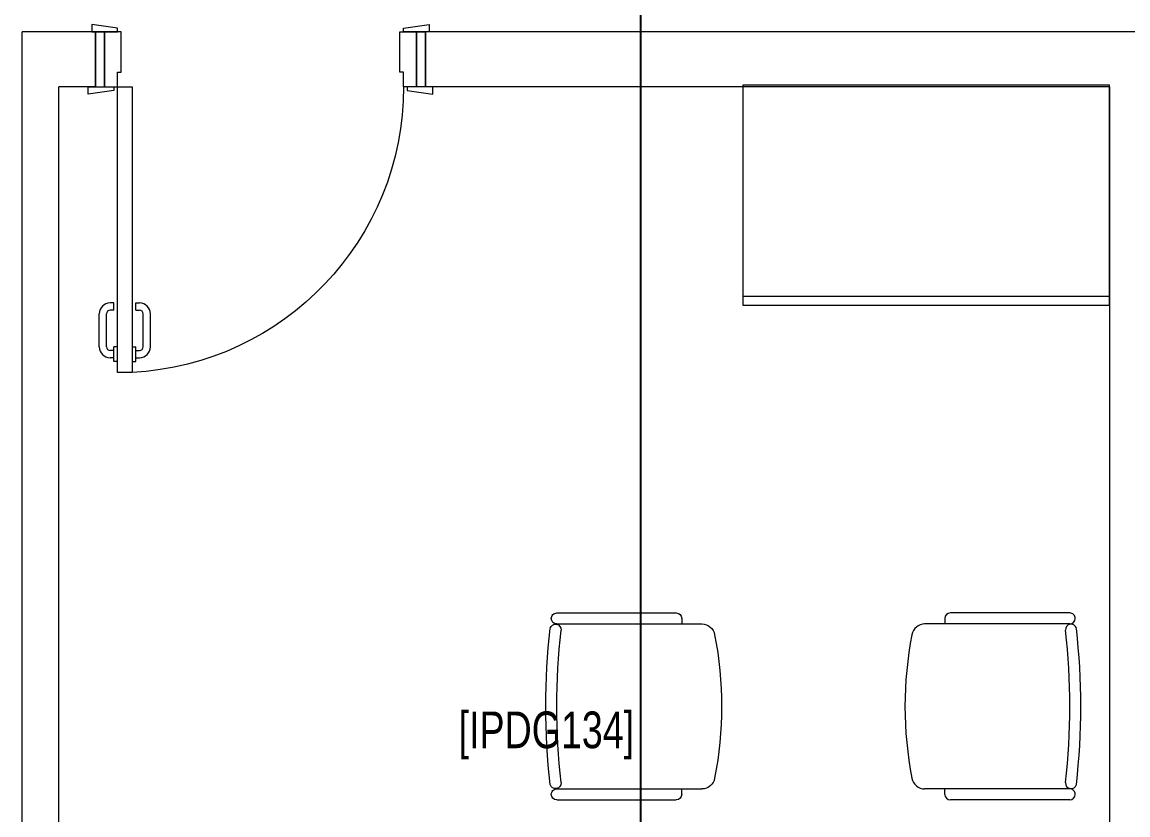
# Model space of a CAD drawing. Header units: metres. Extents: x -18745 to 220762, y -1579758 to -1356048.
# Drawn here: x 128277 to 131292, y -1409217 to -1407054 of the extents above; entities that cross this region are included whole.
import ezdxf

# ---------------------------------------------------------------- set-up
doc = ezdxf.new("R2010")
doc.units = ezdxf.units.M
doc.layers.get('0').update_dxf_attribs({"lineweight": 0})
for name, color, linetype, lineweight in [('A-100 - Copy$0$72_EGR_BASE_TEXT', 8, 'Continuous', 0), ('A-100 - Copy$0$Medical Equipment and Furniture', 8, 'Continuous', 0), ('A-100 - Copy$0$Medical Equipment and Furniture1', 8, 'Continuous', 5), ('A-100 - Copy$0$Walls', 8, 'Continuous', 0), ('A-100 - Copy$0$Wooden Joinery', 8, 'Continuous', 0)]:
    doc.layers.add(name, color=color, linetype=linetype, lineweight=lineweight)
doc.layers.add('A-100 - Copy$0$axes', color=8, linetype='Continuous')
doc.styles.add('A-100 - Copy$0$X3G_ENTITY_2587EA', font='swisscl.ttf', dxfattribs={"height": 200})

# ---------------------------------------------------------------- blocks, each defined once
blk = doc.blocks.new('A-100 - Copy$0$GF21016-P')
at = {"extrusion": (-1.24384e-09, -1.20261e-09, -1)}
for p, q in [((0.0128, 0.0179), (0.0128, 0.4136)), ((0.4628, 0.0179), (0.4628, 0.4136)), ((-0.0172, 0.0179), (-0.0172, 0.3435)), ((-0.0022, 0.3585), (0.0128, 0.3585)), ((0.4778, 0.3585), (0.4628, 0.3585)), ((0.4928, 0.0179), (0.4928, 0.3435)), ((0.4778, 0.0029), (0.4778, 0.0029))]:
    blk.add_line(p, q, dxfattribs=at)
for centre, radius, start, end in [((-0.2378, -0.5362), 1.0036, 78.7568, 101.2432), ((-0.0478, 0.4136), 0.035, 0, 80.6557), ((-0.4278, 0.4136), 0.035, 99.3443, 180), ((0.0022, 0.3435), 0.015, 0, 90), ((-0.4778, 0.3435), 0.015, 90, 180), ((-0.0284, 0.0145), 0.015, 284.3864, 95.5209), ((-0.4471, 0.0145), 0.015, 84.4791, 255.6136), ((0.0022, 0.0179), 0.015, 270, 0), ((0.0022, 0.0179), 0.015, 180, 270), ((-0.2378, 1.8734), 1.8855, 263.5119, 276.4881), ((-0.2378, 1.8928), 1.8749, 263.6341, 276.3659), ((-0.4778, 0.0179), 0.015, 270, 0), ((-0.4778, 0.0179), 0.015, 180, 270)]:
    blk.add_arc(centre, radius, start, end, dxfattribs=at)
blk = doc.blocks.new('A-100 - Copy$0$CUPBOARD - GLASS TOP - LOCKABLE - 200x100x60')
at = {"layer": 'A-100 - Copy$0$Medical Equipment and Furniture1'}
blk.add_line((283.1819, -205.0074, 0), (284.1819, -205.0074, 0), dxfattribs=at)
at = {"layer": 'A-100 - Copy$0$Medical Equipment and Furniture1', "elevation": 0}
blk.add_lwpolyline([(284.1819, -204.4324), (283.1819, -204.4324), (283.1819, -205.0324), (284.1819, -205.0324)], close=True, dxfattribs=at)
blk = doc.blocks.new('A-100 - Copy$0$A$C72370EFE')
at = {"layer": 'A-100 - Copy$0$Wooden Joinery'}
for p, q in [((-0.01, -0.03), (-0.01, -0.07)), ((0, -0.03), (-0.01, -0.03)), ((0.04, -0.03), (0.05, -0.03)), ((0.05, -0.03), (0.05, -0.07)), ((-0.01, -0.04), (-0.02, -0.04)), ((-0.01, -0.06), (-0.02, -0.06)), ((0.05, -0.04), (0.06, -0.04)), ((0.05, -0.06), (0.06, -0.06)), ((-0.05, -0.07), (-0.05, -0.16)), ((-0.03, -0.07), (-0.03, -0.16)), ((0, -0.07), (-0.01, -0.07)), ((0.04, -0.07), (0.05, -0.07)), ((0.07, -0.07), (0.07, -0.16)), ((0.09, -0.07), (0.09, -0.16)), ((-0.01, -0.17), (-0.02, -0.17)), ((-0.01, -0.17), (-0.01, -0.19)), ((0.05, -0.17), (0.06, -0.17)), ((0.05, -0.17), (0.05, -0.19)), ((-0.01, -0.19), (-0.02, -0.19)), ((0.05, -0.19), (0.06, -0.19))]:
    blk.add_line(p, q, dxfattribs=at)
for centre, radius, start, end in [((-0.02, -0.07), 0.03, 90, 180), ((-0.02, -0.07), 0.01, 90, 180), ((0.06, -0.07), 0.03, 0, 90), ((0.06, -0.07), 0.01, 0, 90), ((-0.02, -0.16), 0.03, 180, 270), ((-0.02, -0.16), 0.01, 180, 270), ((0.06, -0.16), 0.01, 270, 0), ((0.06, -0.16), 0.03, 270, 0)]:
    blk.add_arc(centre, radius, start, end, dxfattribs=at)
blk = doc.blocks.new('A-100 - Copy$0$DR1')
at = {"layer": 'A-100 - Copy$0$Wooden Joinery', "elevation": 0}
for points in [[(1743402.9, 41721.9), (1743392.9, 41721.9), (1743382.9, 41791.9), (1743402.9, 41791.9)], [(1743552.9, 41731.9), (1743562.9, 41731.9), (1743572.9, 41801.9), (1743552.9, 41801.9)], [(1743552.9, 41681.9), (1744331.9, 41681.9), (1744331.9, 41721.9), (1743552.9, 41721.9)], [(1743402.9, 40941.9), (1743392.9, 40941.9), (1743382.9, 40871.9), (1743402.9, 40871.9)], [(1743552.9, 40931.9), (1743562.9, 40931.9), (1743572.9, 40861.9), (1743552.9, 40861.9)]]:
    blk.add_lwpolyline(points, close=True, dxfattribs=at)
for points in [[(1743552.9, 41756.9), (1743402.9, 41756.9), (1743402.9, 41781.9), (1743552.9, 41781.9), (1743552.9, 41756.9)], [(1743552.9, 41756.9), (1743552.9, 41721.9), (1743512.9, 41721.9), (1743512.9, 41711.9), (1743402.9, 41711.9), (1743402.9, 41756.9), (1743552.9, 41756.9)], [(1743552.9, 40906.9), (1743552.9, 40941.9), (1743512.9, 40941.9), (1743512.9, 40951.9), (1743402.9, 40951.9), (1743402.9, 40906.9), (1743552.9, 40906.9)], [(1743552.9, 40906.9), (1743402.9, 40906.9), (1743402.9, 40881.9), (1743552.9, 40881.9), (1743552.9, 40906.9)]]:
    blk.add_lwpolyline(points, dxfattribs=at)
at = {"layer": 'A-100 - Copy$0$Wooden Joinery'}
blk.add_arc((1743552.9, 41721.9, 0), 780, 270, 357.0603, dxfattribs=at)
at = {"layer": 'A-100 - Copy$0$Wooden Joinery', "xscale": -999.9999999998856, "yscale": 999.9999999998856, "zscale": 999.9999999998854, "rotation": 270}
blk.add_blockref('A-100 - Copy$0$A$C72370EFE', (1744331.9, 41681.9, 0), dxfattribs=at)
blk = doc.blocks.new('A-100 - Copy')
at = {"layer": 'A-100 - Copy$0$axes'}
blk.add_line((129963.3, -1477297.4, 0), (129963.3, -1387547.7, 0), dxfattribs=at)
at = {"layer": 'A-100 - Copy$0$Walls'}
for p, q in [((128276.6, -1411527.7, 0), (128276.6, -1407080.6, 0)), ((128476.6, -1407080.6, 0), (128276.6, -1407080.6, 0)), ((128476.6, -1407230.6, 0), (128476.6, -1407080.6, 0)), ((129376.6, -1407230.6, 0), (129376.6, -1407080.6, 0)), ((132890.9, -1407080.6, 0), (129376.6, -1407080.6, 0)), ((128376.6, -1411527.7, 0), (128376.6, -1407230.6, 0)), ((128476.6, -1407230.6, 0), (128376.6, -1407230.6, 0)), ((131241.7, -1407230.6, 0), (129376.6, -1407230.6, 0)), ((131241.7, -1407230.6, 0), (131241.7, -1411752.7, 0))]:
    blk.add_line(p, q, dxfattribs=at)
at = {"layer": 'A-100 - Copy$0$Medical Equipment and Furniture', "xscale": 1000, "yscale": 1000, "zscale": 1000}
blk.add_blockref('A-100 - Copy$0$CUPBOARD - GLASS TOP - LOCKABLE - 200x100x60', (-152940.3, -1202793.6, 0), dxfattribs=at)
at = {"layer": 'A-100 - Copy$0$Medical Equipment and Furniture', "extrusion": (8.17196e-07, 2.67577e-11, -1), "xscale": -999.9999999999992, "yscale": 999.9999999999992, "zscale": 1000, "rotation": 90.00002511288318}
blk.add_blockref('A-100 - Copy$0$GF21016-P', (-129716.6, -1408682.9, 0.1), dxfattribs=at)
at = {"layer": 'A-100 - Copy$0$Medical Equipment and Furniture', "extrusion": (-8.17196e-07, 2.67577e-11, -1), "xscale": 1000, "yscale": 1000, "zscale": 1000, "rotation": 269.9999748871168}
blk.add_blockref('A-100 - Copy$0$GF21016-P', (-131151.1, -1408682.9, -0.1), dxfattribs=at)
at = {"layer": 'A-100 - Copy$0$Wooden Joinery', "xscale": -1.000000000000003, "rotation": 90}
blk.add_blockref('A-100 - Copy$0$DR1', (170258.6, 336322.3, 0), dxfattribs=at)
at = {"layer": 'A-100 - Copy$0$72_EGR_BASE_TEXT', "insert": (129706.1, -1408934.6), "char_height": 100, "attachment_point": 2, "style": 'A-100 - Copy$0$X3G_ENTITY_2587EA'}
blk.add_mtext('[IPDG134]', dxfattribs=at)

msp = doc.modelspace()

# ---------------------------------------------------------------- block references
msp.add_blockref('A-100 - Copy', (0, 0))

doc.saveas('drawing.dxf')
